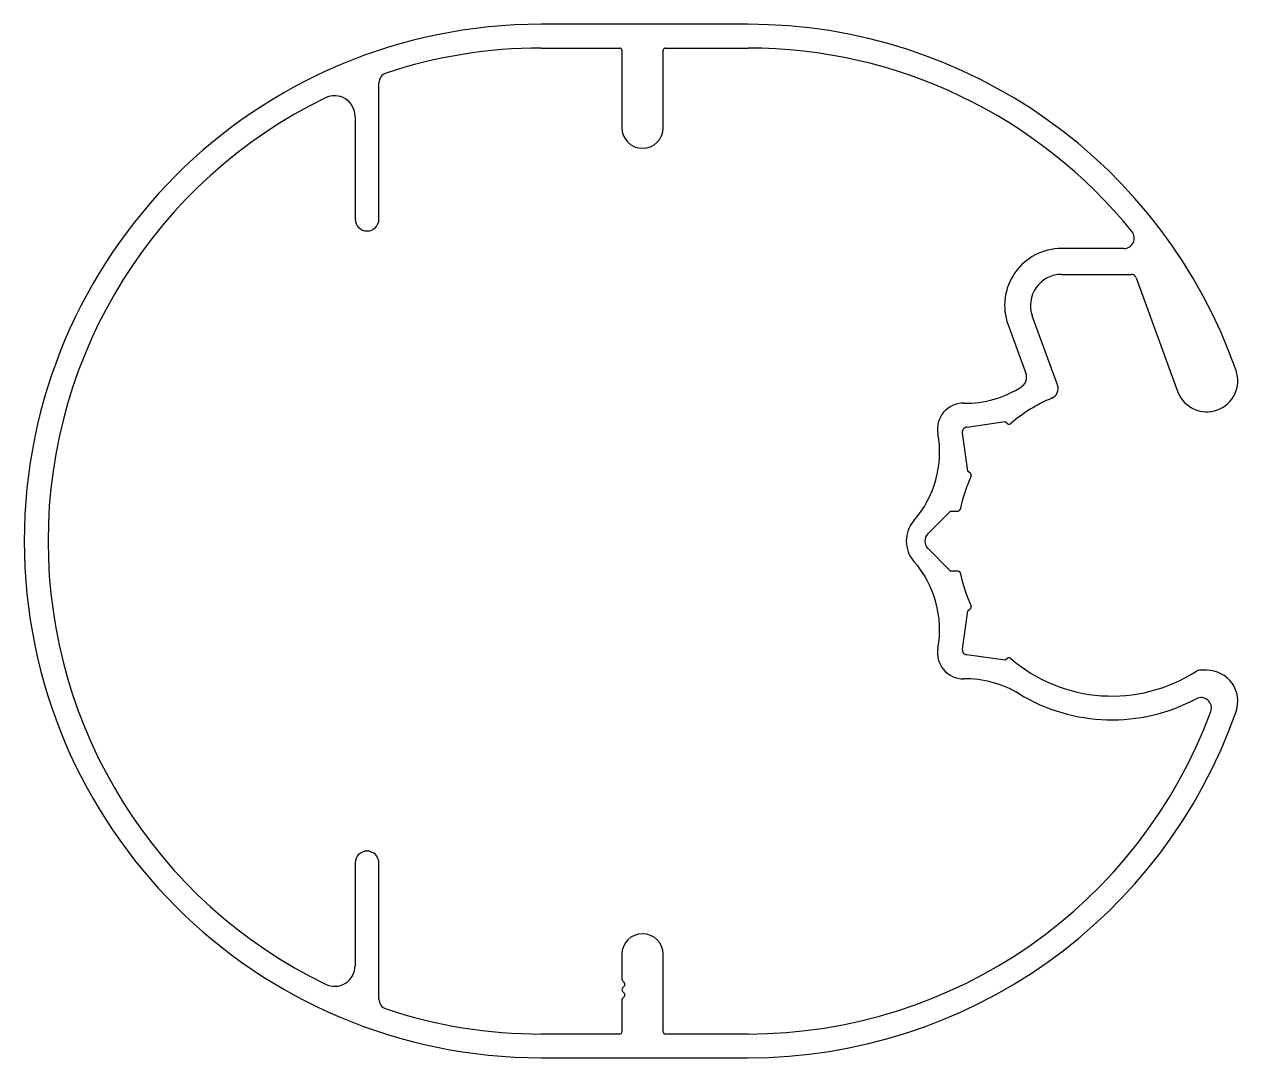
# Model space of a CAD drawing. Extents: x 2711 to 2828, y 1326 to 1426.
import ezdxf

# ---------------------------------------------------------------- set-up
doc = ezdxf.new("R2010")
doc.units = 0
doc.layers.add('M600_____FUSSBALL_FRÄSEN_Q', color=7, linetype='CONTINUOUS')

msp = doc.modelspace()

# ---------------------------------------------------------------- linework, layer by layer
at = {"layer": 'M600_____FUSSBALL_FRÄSEN_Q'}
for p, q in [((2780.98, 1426.15), (2760.98, 1426.15)), ((2760.98, 1423.85), (2768.58, 1423.85)), ((2772.98, 1423.85), (2780.98, 1423.85)), ((2768.78, 1423.65), (2768.78, 1416.15)), ((2772.78, 1416.15), (2772.78, 1423.65)), ((2745.28, 1407.3), (2745.28, 1420.48)), ((2742.98, 1417.24), (2742.98, 1407.3)), ((2817.34, 1404.45), (2811.3, 1404.45)), ((2811.3, 1401.95), (2818.06, 1401.95)), ((2818.53, 1401.62), (2822.56, 1390.54)), ((2810.92, 1391.25), (2808.48, 1397.93)), ((2806.14, 1397.07), (2807.87, 1392.3)), ((2802.13, 1387.18), (2805.84, 1387.7)), ((2805.84, 1387.7), (2806.11, 1387.49)), ((2802.23, 1382.91), (2801.71, 1386.62)), ((2802.5, 1382.7), (2802.23, 1382.91)), ((2798.38, 1376.86), (2800.58, 1379.05)), ((2800.58, 1379.05), (2801.3, 1379.05)), ((2800.58, 1373.25), (2798.38, 1375.45)), ((2801.3, 1373.25), (2800.58, 1373.25)), ((2801.71, 1365.69), (2802.23, 1369.4)), ((2802.23, 1369.4), (2802.5, 1369.61)), ((2805.84, 1364.61), (2802.13, 1365.13)), ((2806.11, 1364.81), (2805.84, 1364.61)), ((2825.35, 1363.65), (2824.62, 1363.65)), ((2742.98, 1345), (2742.98, 1335.06)), ((2745.28, 1331.83), (2745.28, 1345)), ((2768.78, 1336.15), (2768.78, 1333.76)), ((2772.78, 1328.65), (2772.78, 1336.15)), ((2768.85, 1333.59), (2769.01, 1333.43)), ((2769.01, 1333.08), (2768.85, 1332.92)), ((2768.85, 1332.57), (2769.01, 1332.41)), ((2768.78, 1331.73), (2768.78, 1328.65)), ((2769.01, 1332.06), (2768.85, 1331.9)), ((2768.58, 1328.45), (2760.98, 1328.45)), ((2780.98, 1328.45), (2772.98, 1328.45)), ((2760.98, 1326.15), (2780.98, 1326.15))]:
    msp.add_line(p, q, dxfattribs=at)
for centre, radius, start, end in [((2760.98, 1376.15), 50, 90, 270), ((2780.98, 1376.15), 50, 19.2559, 90), ((2760.98, 1376.15), 47.7, 90, 108.3472), ((2768.58, 1423.65), 0.2, 0, 90), ((2772.98, 1423.65), 0.2, 90, 180), ((2780.98, 1376.15), 47.7, 38.8592, 90), ((2746.28, 1420.48), 1, 108.3472, 180), ((2760.98, 1376.15), 47.7, 115.9532, 244.0468), ((2740.98, 1417.24), 2, 0, 115.9532), ((2770.78, 1416.15), 2, 180, 0), ((2744.13, 1407.3), 1.15, 180, 0), ((2817.34, 1405.45), 1, 270, 38.8592), ((2811.3, 1398.95), 5.5, 90, 200), ((2811.3, 1398.95), 3, 90, 200), ((2818.06, 1401.45), 0.5, 20, 90), ((2806.93, 1391.96), 1, 303.2303, 20), ((2825.35, 1391.65), 3, 201.709, 19.2559), ((2802, 1399.48), 10, 269.0845, 303.2303), ((2809.98, 1390.9), 1, 292.799, 20), ((2816.18, 1376.15), 15, 112.799, 130.8468), ((2801.8, 1386.99), 2.5, 89.0845, 190.4637), ((2806.24, 1387.65), 0.2, 233, 310.8468), ((2789.51, 1384.72), 10, 318.8026, 10.4637), ((2802.2, 1386.68), 0.5, 98, 188), ((2802.38, 1382.54), 0.2, 335.1532, 53), ((2816.18, 1376.15), 15, 155.1532, 168.2321), ((2801.3, 1379.25), 0.2, 270, 348.2321), ((2799.29, 1376.15), 3, 138.8026, 221.1974), ((2799.09, 1376.15), 1, 135, 225), ((2789.51, 1367.59), 10, 349.5363, 41.1974), ((2801.3, 1373.05), 0.2, 11.7679, 90), ((2816.18, 1376.15), 15, 191.7679, 204.8468), ((2802.38, 1369.77), 0.2, 307, 24.8468), ((2801.8, 1365.32), 2.5, 169.5363, 270.9155), ((2802.2, 1365.62), 0.5, 172, 262), ((2806.24, 1364.65), 0.2, 49.1532, 127), ((2816.18, 1376.15), 15, 229.1532, 302.9959), ((2802, 1352.82), 10, 58.7176, 90.9155), ((2824.62, 1363.15), 0.5, 90, 122.9959), ((2825.35, 1360.65), 3, 340.7441, 90), ((2816.18, 1376.15), 17.3, 238.7176, 298.1074), ((2824.8, 1360.01), 1, 339.7786, 118.1074), ((2780.98, 1376.15), 47.7, 270, 339.7786), ((2780.98, 1376.15), 50, 270, 340.7441), ((2744.13, 1345), 1.15, 0, 180), ((2770.78, 1336.15), 2, 0, 180), ((2740.98, 1335.06), 2, 244.0468, 360), ((2769.03, 1333.76), 0.25, 180, 225), ((2768.83, 1333.25), 0.25, 315, 45), ((2769.03, 1332.74), 0.25, 135, 225), ((2768.83, 1332.24), 0.25, 315, 45), ((2746.28, 1331.83), 1, 180, 251.6528), ((2769.03, 1331.73), 0.25, 135, 180), ((2760.98, 1376.15), 47.7, 251.6528, 270), ((2768.58, 1328.65), 0.2, 270, 0), ((2772.98, 1328.65), 0.2, 180, 270)]:
    msp.add_arc(centre, radius, start, end, dxfattribs=at)

doc.saveas('drawing.dxf')
